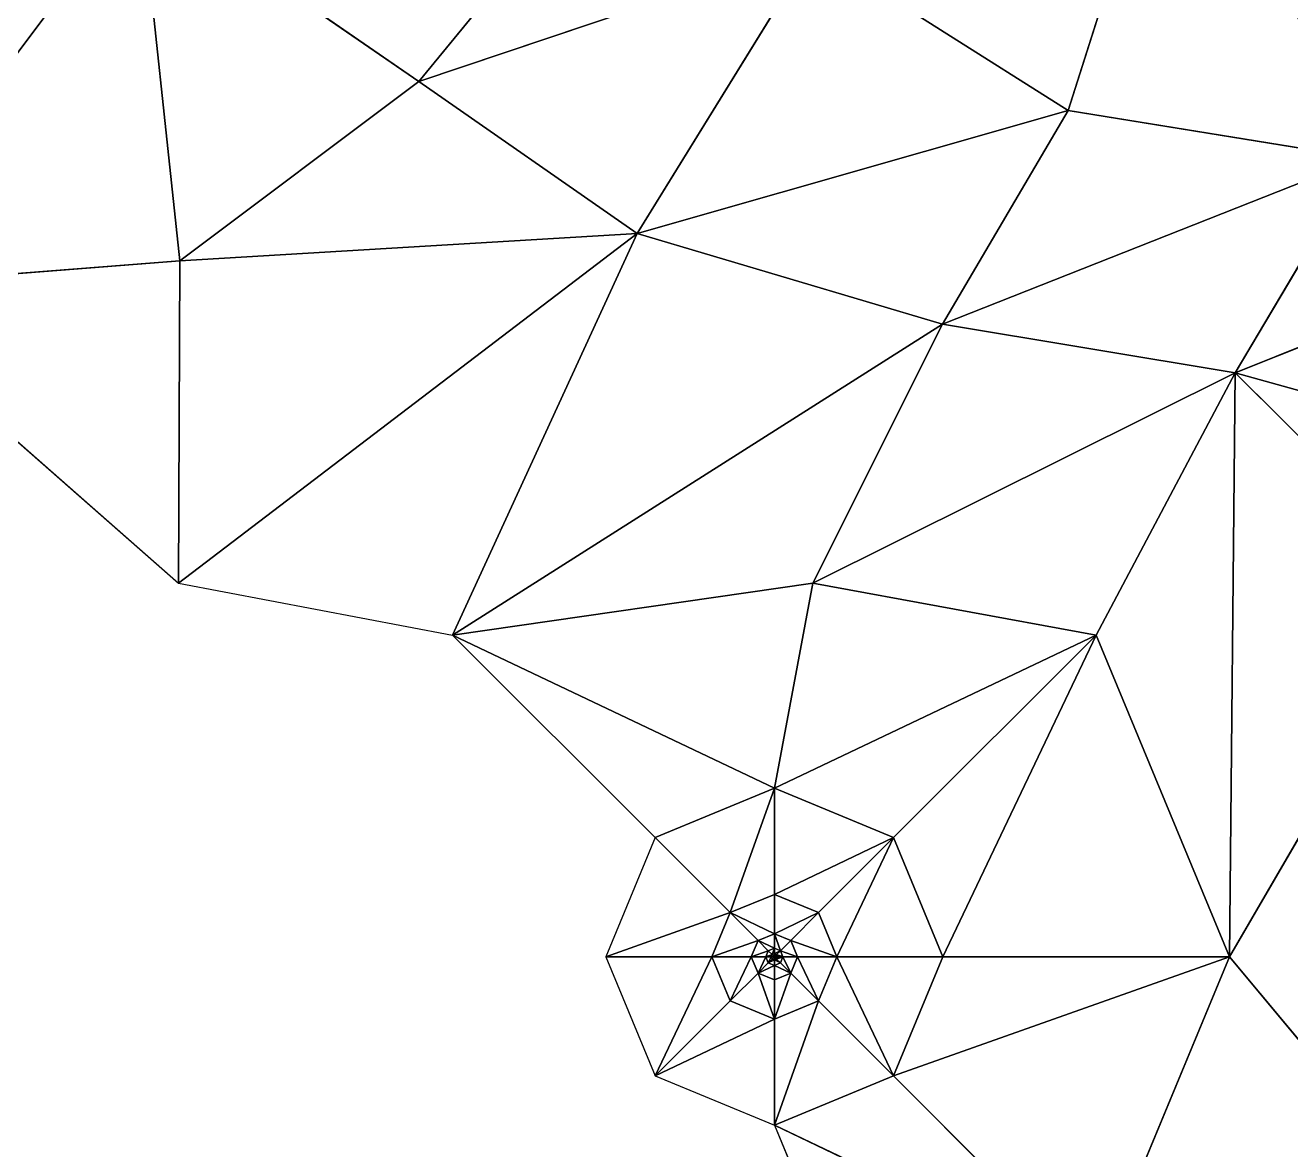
# Model space of a CAD drawing. Header units: metres. Extents: x 0 to 613718, y 0 to 269741.
# Drawn here: x 612122.8 to 612521.8, y 268194.7 to 268549.2 of the extents above; entities that cross this region are included whole.
import ezdxf

# ---------------------------------------------------------------- set-up
doc = ezdxf.new("R2010")
doc.units = ezdxf.units.M
doc.layers.get('0').update_dxf_attribs({"color": 13, "true_color": 0xff5454})

# ---------------------------------------------------------------- blocks, each defined once
blk = doc.blocks.new('Group1_1')
for p, q in [((612486.77, 268632.77, 248.14), (612451.65, 268522.38, 247.86)), ((612158.98, 268592.12, 247.66), (612064.85, 268466.61, 247.39)), ((612171.53, 268474.97, 247.49), (612158.98, 268592.12, 247.66)), ((612158.98, 268592.12, 247.66), (612246.84, 268531.45, 247.66)), ((612246.84, 268531.45, 247.66), (612294.95, 268590.03, 247.8)), ((612371.08, 268573.34, 247.86), (612246.84, 268531.45, 247.66)), ((612315.72, 268483.57, 247.63), (612371.08, 268573.34, 247.86)), ((612371.08, 268573.34, 247.86), (612451.65, 268522.38, 247.86)), ((612246.84, 268531.45, 247.66), (612171.53, 268474.97, 247.49)), ((612246.84, 268531.45, 247.66), (612315.72, 268483.57, 247.63)), ((612451.65, 268522.38, 247.86), (612315.72, 268483.57, 247.63)), ((612451.65, 268522.38, 247.86), (612412.04, 268454.93, 247.64)), ((612451.65, 268522.38, 247.86), (612544.47, 268507.33, 247.95)), ((612544.47, 268507.33, 247.95), (612412.04, 268454.93, 247.64)), ((612544.47, 268507.33, 247.95), (612504.33, 268439.6, 247.71)), ((612315.72, 268483.57, 247.63), (612171.08, 268373.34, 247.27)), ((612171.53, 268474.97, 247.49), (612315.72, 268483.57, 247.63)), ((612315.72, 268483.57, 247.63), (612257.54, 268356.96, 247.23)), ((612412.04, 268454.93, 247.64), (612315.72, 268483.57, 247.63)), ((612064.85, 268466.61, 247.39), (612171.53, 268474.97, 247.49)), ((612171.08, 268373.34, 247.27), (612171.53, 268474.97, 247.49)), ((612504.33, 268439.6, 247.71), (612581.26, 268470.55, 247.91)), ((612064.85, 268466.61, 247.39), (612171.08, 268373.34, 247.27)), ((612257.54, 268356.96, 247.23), (612412.04, 268454.93, 247.64)), ((612412.04, 268454.93, 247.64), (612371.08, 268373.34, 247.35)), ((612412.04, 268454.93, 247.64), (612504.33, 268439.6, 247.71)), ((612504.33, 268439.6, 247.71), (612371.08, 268373.34, 247.35)), ((612460.46, 268356.96, 247.4), (612504.33, 268439.6, 247.71)), ((612504.33, 268439.6, 247.71), (612502.49, 268255.5, 247.16)), ((612571.08, 268373.34, 247.61), (612504.33, 268439.6, 247.71)), ((612611, 268410, 247.78), (612504.33, 268439.6, 247.71)), ((612171.08, 268373.34, 247.27), (612257.54, 268356.96, 247.23)), ((612257.54, 268356.96, 247.23), (612371.08, 268373.34, 247.35)), ((612371.08, 268373.34, 247.35), (612359, 268308.64, 247.05)), ((612460.46, 268356.96, 247.4), (612371.08, 268373.34, 247.35)), ((612571.08, 268373.34, 247.61), (612502.49, 268255.5, 247.16)), ((612257.54, 268356.96, 247.23), (612321.42, 268293.08, 246.97)), ((612359, 268308.64, 247.05), (612257.54, 268356.96, 247.23)), ((612359, 268308.64, 247.05), (612460.46, 268356.96, 247.4)), ((612460.46, 268356.96, 247.4), (612396.58, 268293.08, 247.04)), ((612412.14, 268255.5, 246.94), (612460.46, 268356.96, 247.4)), ((612502.49, 268255.5, 247.16), (612460.46, 268356.96, 247.4)), ((612321.42, 268293.08, 246.97), (612359, 268308.64, 247.05)), ((612345.08, 268269.42, 246.76), (612359, 268308.64, 247.05)), ((612359, 268308.64, 247.05), (612396.58, 268293.08, 247.04)), ((612359, 268308.64, 247.05), (612359, 268275.18, 246.79)), ((612321.42, 268293.08, 246.97), (612305.86, 268255.5, 246.85)), ((612321.42, 268293.08, 246.97), (612345.08, 268269.42, 246.76)), ((612359, 268275.18, 246.79), (612396.58, 268293.08, 247.04)), ((612372.92, 268269.42, 246.78), (612396.58, 268293.08, 247.04)), ((612378.68, 268255.5, 246.75), (612396.58, 268293.08, 247.04)), ((612396.58, 268293.08, 247.04), (612412.14, 268255.5, 246.94)), ((612359, 268275.18, 246.79), (612345.08, 268269.42, 246.76)), ((612372.92, 268269.42, 246.78), (612359, 268275.18, 246.79)), ((612359, 268275.18, 246.79), (612359, 268262.79, 246.57)), ((612345.08, 268269.42, 246.76), (612305.86, 268255.5, 246.85)), ((612339.32, 268255.5, 246.72), (612345.08, 268269.42, 246.76)), ((612345.08, 268269.42, 246.76), (612359, 268262.79, 246.57)), ((612353.84, 268260.66, 246.56), (612345.08, 268269.42, 246.76)), ((612359, 268262.79, 246.57), (612372.92, 268269.42, 246.78)), ((612372.92, 268269.42, 246.78), (612364.16, 268260.66, 246.57)), ((612378.68, 268255.5, 246.75), (612372.92, 268269.42, 246.78)), ((612359, 268262.79, 246.57), (612353.84, 268260.66, 246.56)), ((612359, 268262.79, 246.57), (612359, 268258.2, 246.37)), ((612360.91, 268257.41, 246.37), (612359, 268262.79, 246.57)), ((612364.16, 268260.66, 246.57), (612359, 268262.79, 246.57)), ((612353.84, 268260.66, 246.56), (612339.32, 268255.5, 246.72)), ((612351.71, 268255.5, 246.54), (612353.84, 268260.66, 246.56)), ((612353.84, 268260.66, 246.56), (612359, 268258.2, 246.37)), ((612353.84, 268260.66, 246.56), (612357.09, 268257.41, 246.37)), ((612357.09, 268257.41, 246.37), (612359, 268258.2, 246.37)), ((612358.29, 268256.21, 246.37), (612359, 268258.2, 246.37)), ((612359, 268258.2, 246.37), (612360.91, 268257.41, 246.37)), ((612359, 268258.2, 246.37), (612359, 268256.5, 246.37)), ((612364.16, 268260.66, 246.57), (612360.91, 268257.41, 246.37)), ((612364.16, 268260.66, 246.57), (612378.68, 268255.5, 246.75)), ((612366.29, 268255.5, 246.56), (612364.16, 268260.66, 246.57)), ((612305.86, 268255.5, 246.85), (612339.32, 268255.5, 246.72)), ((612305.86, 268255.5, 246.85), (612321.42, 268217.92, 246.76)), ((612339.32, 268255.5, 246.72), (612321.42, 268217.92, 246.76)), ((612339.32, 268255.5, 246.72), (612351.71, 268255.5, 246.54)), ((612339.32, 268255.5, 246.72), (612345.08, 268241.58, 246.68)), ((612351.71, 268255.5, 246.54), (612345.08, 268241.58, 246.68)), ((612351.71, 268255.5, 246.54), (612357.09, 268257.41, 246.37)), ((612353.84, 268250.34, 246.54), (612351.71, 268255.5, 246.54)), ((612356.3, 268255.5, 246.37), (612351.71, 268255.5, 246.54)), ((612353.84, 268250.34, 246.54), (612356.3, 268255.5, 246.37)), ((612356.3, 268255.5, 246.37), (612357.09, 268257.41, 246.37)), ((612358.29, 268256.21, 246.37), (612356.3, 268255.5, 246.37)), ((612356.3, 268255.5, 246.37), (612358, 268255.5, 246.37)), ((612357.09, 268253.59, 246.37), (612356.3, 268255.5, 246.37)), ((612357.09, 268257.41, 246.37), (612358.29, 268256.21, 246.37)), ((612358, 268255.5, 246.37), (612357.09, 268253.59, 246.37)), ((612358.29, 268254.79, 246.37), (612357.09, 268253.59, 246.37)), ((612359, 268254.5, 246.37), (612357.09, 268253.59, 246.37)), ((612358.29, 268256.21, 246.37), (612358, 268255.5, 246.37)), ((612359, 268255.5, 246.37), (612358, 268255.5, 246.37)), ((612358, 268255.5, 246.37), (612358.29, 268254.79, 246.37)), ((612359, 268256.5, 246.37), (612358.29, 268256.21, 246.37)), ((612359, 268255.5, 246.37), (612358.29, 268256.21, 246.37)), ((612358.29, 268254.79, 246.37), (612359, 268255.5, 246.37)), ((612359, 268254.5, 246.37), (612358.29, 268254.79, 246.37)), ((612359, 268256.5, 246.37), (612360.91, 268257.41, 246.37)), ((612359, 268255.5, 246.37), (612359, 268256.5, 246.37)), ((612359.71, 268256.21, 246.37), (612359, 268256.5, 246.37)), ((612359.71, 268256.21, 246.37), (612359, 268255.5, 246.37)), ((612359, 268255.5, 246.37), (612359, 268254.5, 246.37)), ((612359.71, 268254.79, 246.37), (612359, 268255.5, 246.37)), ((612360, 268255.5, 246.37), (612359, 268255.5, 246.37)), ((612359, 268254.5, 246.37), (612359.71, 268254.79, 246.37)), ((612359, 268252.8, 246.37), (612359, 268254.5, 246.37)), ((612360.91, 268253.59, 246.37), (612359, 268254.5, 246.37)), ((612359.71, 268256.21, 246.37), (612360.91, 268257.41, 246.37)), ((612360, 268255.5, 246.37), (612359.71, 268256.21, 246.37)), ((612361.7, 268255.5, 246.37), (612359.71, 268256.21, 246.37)), ((612359.71, 268254.79, 246.37), (612360, 268255.5, 246.37)), ((612361.7, 268255.5, 246.37), (612359.71, 268254.79, 246.37)), ((612359.71, 268254.79, 246.37), (612360.91, 268253.59, 246.37)), ((612360, 268255.5, 246.37), (612361.7, 268255.5, 246.37)), ((612360.91, 268257.41, 246.37), (612366.29, 268255.5, 246.56)), ((612360.91, 268257.41, 246.37), (612361.7, 268255.5, 246.37)), ((612360.91, 268253.59, 246.37), (612361.7, 268255.5, 246.37)), ((612364.16, 268250.34, 246.54), (612361.7, 268255.5, 246.37)), ((612361.7, 268255.5, 246.37), (612366.29, 268255.5, 246.56)), ((612366.29, 268255.5, 246.56), (612364.16, 268250.34, 246.54)), ((612372.92, 268241.58, 246.7), (612366.29, 268255.5, 246.56)), ((612366.29, 268255.5, 246.56), (612378.68, 268255.5, 246.75)), ((612378.68, 268255.5, 246.75), (612372.92, 268241.58, 246.7)), ((612412.14, 268255.5, 246.94), (612378.68, 268255.5, 246.75)), ((612378.68, 268255.5, 246.75), (612396.58, 268217.92, 246.82)), ((612502.49, 268255.5, 247.16), (612396.58, 268217.92, 246.82)), ((612396.58, 268217.92, 246.82), (612412.14, 268255.5, 246.94)), ((612412.14, 268255.5, 246.94), (612502.49, 268255.5, 247.16)), ((612460.46, 268154.04, 246.83), (612502.49, 268255.5, 247.16)), ((612502.49, 268255.5, 247.16), (612571.08, 268173.34, 247)), ((612345.08, 268241.58, 246.68), (612353.84, 268250.34, 246.54)), ((612353.84, 268250.34, 246.54), (612357.09, 268253.59, 246.37)), ((612359, 268252.8, 246.37), (612353.84, 268250.34, 246.54)), ((612359, 268235.82, 246.67), (612353.84, 268250.34, 246.54)), ((612353.84, 268250.34, 246.54), (612359, 268248.21, 246.53)), ((612357.09, 268253.59, 246.37), (612359, 268252.8, 246.37)), ((612359, 268252.8, 246.37), (612360.91, 268253.59, 246.37)), ((612359, 268252.8, 246.37), (612364.16, 268250.34, 246.54)), ((612359, 268248.21, 246.53), (612359, 268252.8, 246.37)), ((612364.16, 268250.34, 246.54), (612359, 268235.82, 246.67)), ((612359, 268248.21, 246.53), (612364.16, 268250.34, 246.54)), ((612360.91, 268253.59, 246.37), (612364.16, 268250.34, 246.54)), ((612364.16, 268250.34, 246.54), (612372.92, 268241.58, 246.7)), ((612359, 268248.21, 246.53), (612359, 268235.82, 246.67)), ((612345.08, 268241.58, 246.68), (612321.42, 268217.92, 246.76)), ((612345.08, 268241.58, 246.68), (612359, 268235.82, 246.67)), ((612359, 268235.82, 246.67), (612372.92, 268241.58, 246.7)), ((612359, 268202.36, 246.74), (612372.92, 268241.58, 246.7)), ((612372.92, 268241.58, 246.7), (612396.58, 268217.92, 246.82)), ((612321.42, 268217.92, 246.76), (612359, 268235.82, 246.67)), ((612359, 268235.82, 246.67), (612359, 268202.36, 246.74)), ((612321.42, 268217.92, 246.76), (612359, 268202.36, 246.74)), ((612396.58, 268217.92, 246.82), (612359, 268202.36, 246.74)), ((612396.58, 268217.92, 246.82), (612460.46, 268154.04, 246.83)), ((612359, 268202.36, 246.74), (612460.46, 268154.04, 246.83)), ((612359, 268202.36, 246.74), (612371.08, 268173.34, 246.74))]:
    blk.add_line(p, q)
mesh = blk.add_polyface()
corners = [(612486.77, 268632.77, 248.14), (612371.08, 268573.34, 247.86), (612451.65, 268522.38, 247.86)]
mesh.append_faces([[corners[k] for k in face] for face in [(0, 1, 2)]])
mesh = blk.add_polyface()
corners = [(612544.47, 268507.33, 247.95), (612486.77, 268632.77, 248.14), (612451.65, 268522.38, 247.86)]
mesh.append_faces([[corners[k] for k in face] for face in [(0, 1, 2)]])
mesh = blk.add_polyface()
corners = [(612571.08, 268573.34, 248.17), (612486.77, 268632.77, 248.14), (612544.47, 268507.33, 247.95)]
mesh.append_faces([[corners[k] for k in face] for face in [(0, 1, 2)]])
mesh = blk.add_polyface()
corners = [(612158.98, 268592.12, 247.66), (612048.11, 268552.37, 247.47), (612064.85, 268466.61, 247.39)]
mesh.append_faces([[corners[k] for k in face] for face in [(0, 1, 2)]])
mesh = blk.add_polyface()
corners = [(612171.53, 268474.97, 247.49), (612158.98, 268592.12, 247.66), (612064.85, 268466.61, 247.39)]
mesh.append_faces([[corners[k] for k in face] for face in [(0, 1, 2)]])
mesh = blk.add_polyface()
corners = [(612294.95, 268590.03, 247.8), (612158.98, 268592.12, 247.66), (612246.84, 268531.45, 247.66)]
mesh.append_faces([[corners[k] for k in face] for face in [(0, 1, 2)]])
mesh = blk.add_polyface()
corners = [(612246.84, 268531.45, 247.66), (612158.98, 268592.12, 247.66), (612171.53, 268474.97, 247.49)]
mesh.append_faces([[corners[k] for k in face] for face in [(0, 1, 2)]])
mesh = blk.add_polyface()
corners = [(612371.08, 268573.34, 247.86), (612294.95, 268590.03, 247.8), (612246.84, 268531.45, 247.66)]
mesh.append_faces([[corners[k] for k in face] for face in [(0, 1, 2)]])
mesh = blk.add_polyface()
corners = [(612371.08, 268573.34, 247.86), (612246.84, 268531.45, 247.66), (612315.72, 268483.57, 247.63)]
mesh.append_faces([[corners[k] for k in face] for face in [(0, 1, 2)]])
mesh = blk.add_polyface()
corners = [(612451.65, 268522.38, 247.86), (612371.08, 268573.34, 247.86), (612315.72, 268483.57, 247.63)]
mesh.append_faces([[corners[k] for k in face] for face in [(0, 1, 2)]])
mesh = blk.add_polyface()
corners = [(612315.72, 268483.57, 247.63), (612246.84, 268531.45, 247.66), (612171.53, 268474.97, 247.49)]
mesh.append_faces([[corners[k] for k in face] for face in [(0, 1, 2)]])
mesh = blk.add_polyface()
corners = [(612451.65, 268522.38, 247.86), (612315.72, 268483.57, 247.63), (612412.04, 268454.93, 247.64)]
mesh.append_faces([[corners[k] for k in face] for face in [(0, 1, 2)]])
mesh = blk.add_polyface()
corners = [(612544.47, 268507.33, 247.95), (612451.65, 268522.38, 247.86), (612412.04, 268454.93, 247.64)]
mesh.append_faces([[corners[k] for k in face] for face in [(0, 1, 2)]])
mesh = blk.add_polyface()
corners = [(612544.47, 268507.33, 247.95), (612412.04, 268454.93, 247.64), (612504.33, 268439.6, 247.71)]
mesh.append_faces([[corners[k] for k in face] for face in [(0, 1, 2)]])
mesh = blk.add_polyface()
corners = [(612581.26, 268470.55, 247.91), (612544.47, 268507.33, 247.95), (612504.33, 268439.6, 247.71)]
mesh.append_faces([[corners[k] for k in face] for face in [(0, 1, 2)]])
mesh = blk.add_polyface()
corners = [(612315.72, 268483.57, 247.63), (612171.08, 268373.34, 247.27), (612257.54, 268356.96, 247.23)]
mesh.append_faces([[corners[k] for k in face] for face in [(0, 1, 2)]])
mesh = blk.add_polyface()
corners = [(612315.72, 268483.57, 247.63), (612171.53, 268474.97, 247.49), (612171.08, 268373.34, 247.27)]
mesh.append_faces([[corners[k] for k in face] for face in [(0, 1, 2)]])
mesh = blk.add_polyface()
corners = [(612412.04, 268454.93, 247.64), (612315.72, 268483.57, 247.63), (612257.54, 268356.96, 247.23)]
mesh.append_faces([[corners[k] for k in face] for face in [(0, 1, 2)]])
mesh = blk.add_polyface()
corners = [(612171.53, 268474.97, 247.49), (612064.85, 268466.61, 247.39), (612171.08, 268373.34, 247.27)]
mesh.append_faces([[corners[k] for k in face] for face in [(0, 1, 2)]])
mesh = blk.add_polyface()
corners = [(612611, 268410, 247.78), (612581.26, 268470.55, 247.91), (612504.33, 268439.6, 247.71)]
mesh.append_faces([[corners[k] for k in face] for face in [(0, 1, 2)]])
mesh = blk.add_polyface()
corners = [(612412.04, 268454.93, 247.64), (612257.54, 268356.96, 247.23), (612371.08, 268373.34, 247.35)]
mesh.append_faces([[corners[k] for k in face] for face in [(0, 1, 2)]])
mesh = blk.add_polyface()
corners = [(612504.33, 268439.6, 247.71), (612412.04, 268454.93, 247.64), (612371.08, 268373.34, 247.35)]
mesh.append_faces([[corners[k] for k in face] for face in [(0, 1, 2)]])
mesh = blk.add_polyface()
corners = [(612504.33, 268439.6, 247.71), (612371.08, 268373.34, 247.35), (612460.46, 268356.96, 247.4)]
mesh.append_faces([[corners[k] for k in face] for face in [(0, 1, 2)]])
mesh = blk.add_polyface()
corners = [(612504.33, 268439.6, 247.71), (612460.46, 268356.96, 247.4), (612502.49, 268255.5, 247.16)]
mesh.append_faces([[corners[k] for k in face] for face in [(0, 1, 2)]])
mesh = blk.add_polyface()
corners = [(612571.08, 268373.34, 247.61), (612504.33, 268439.6, 247.71), (612502.49, 268255.5, 247.16)]
mesh.append_faces([[corners[k] for k in face] for face in [(0, 1, 2)]])
mesh = blk.add_polyface()
corners = [(612611, 268410, 247.78), (612504.33, 268439.6, 247.71), (612571.08, 268373.34, 247.61)]
mesh.append_faces([[corners[k] for k in face] for face in [(0, 1, 2)]])
mesh = blk.add_polyface()
corners = [(612371.08, 268373.34, 247.35), (612257.54, 268356.96, 247.23), (612359, 268308.64, 247.05)]
mesh.append_faces([[corners[k] for k in face] for face in [(0, 1, 2)]])
mesh = blk.add_polyface()
corners = [(612460.46, 268356.96, 247.4), (612371.08, 268373.34, 247.35), (612359, 268308.64, 247.05)]
mesh.append_faces([[corners[k] for k in face] for face in [(0, 1, 2)]])
mesh = blk.add_polyface()
corners = [(612571.08, 268373.34, 247.61), (612502.49, 268255.5, 247.16), (612571.08, 268173.34, 247)]
mesh.append_faces([[corners[k] for k in face] for face in [(0, 1, 2)]])
mesh = blk.add_polyface()
corners = [(612359, 268308.64, 247.05), (612257.54, 268356.96, 247.23), (612321.42, 268293.08, 246.97)]
mesh.append_faces([[corners[k] for k in face] for face in [(0, 1, 2)]])
mesh = blk.add_polyface()
corners = [(612460.46, 268356.96, 247.4), (612359, 268308.64, 247.05), (612396.58, 268293.08, 247.04)]
mesh.append_faces([[corners[k] for k in face] for face in [(0, 1, 2)]])
mesh = blk.add_polyface()
corners = [(612460.46, 268356.96, 247.4), (612396.58, 268293.08, 247.04), (612412.14, 268255.5, 246.94)]
mesh.append_faces([[corners[k] for k in face] for face in [(0, 1, 2)]])
mesh = blk.add_polyface()
corners = [(612502.49, 268255.5, 247.16), (612460.46, 268356.96, 247.4), (612412.14, 268255.5, 246.94)]
mesh.append_faces([[corners[k] for k in face] for face in [(0, 1, 2)]])
mesh = blk.add_polyface()
corners = [(612359, 268308.64, 247.05), (612321.42, 268293.08, 246.97), (612345.08, 268269.42, 246.76)]
mesh.append_faces([[corners[k] for k in face] for face in [(0, 1, 2)]])
mesh = blk.add_polyface()
corners = [(612359, 268308.64, 247.05), (612345.08, 268269.42, 246.76), (612359, 268275.18, 246.79)]
mesh.append_faces([[corners[k] for k in face] for face in [(0, 1, 2)]])
mesh = blk.add_polyface()
corners = [(612396.58, 268293.08, 247.04), (612359, 268308.64, 247.05), (612359, 268275.18, 246.79)]
mesh.append_faces([[corners[k] for k in face] for face in [(0, 1, 2)]])
mesh = blk.add_polyface()
corners = [(612345.08, 268269.42, 246.76), (612321.42, 268293.08, 246.97), (612305.86, 268255.5, 246.85)]
mesh.append_faces([[corners[k] for k in face] for face in [(0, 1, 2)]])
mesh = blk.add_polyface()
corners = [(612396.58, 268293.08, 247.04), (612359, 268275.18, 246.79), (612372.92, 268269.42, 246.78)]
mesh.append_faces([[corners[k] for k in face] for face in [(0, 1, 2)]])
mesh = blk.add_polyface()
corners = [(612396.58, 268293.08, 247.04), (612372.92, 268269.42, 246.78), (612378.68, 268255.5, 246.75)]
mesh.append_faces([[corners[k] for k in face] for face in [(0, 1, 2)]])
mesh = blk.add_polyface()
corners = [(612412.14, 268255.5, 246.94), (612396.58, 268293.08, 247.04), (612378.68, 268255.5, 246.75)]
mesh.append_faces([[corners[k] for k in face] for face in [(0, 1, 2)]])
mesh = blk.add_polyface()
corners = [(612359, 268275.18, 246.79), (612345.08, 268269.42, 246.76), (612359, 268262.79, 246.57)]
mesh.append_faces([[corners[k] for k in face] for face in [(0, 1, 2)]])
mesh = blk.add_polyface()
corners = [(612372.92, 268269.42, 246.78), (612359, 268275.18, 246.79), (612359, 268262.79, 246.57)]
mesh.append_faces([[corners[k] for k in face] for face in [(0, 1, 2)]])
mesh = blk.add_polyface()
corners = [(612345.08, 268269.42, 246.76), (612305.86, 268255.5, 246.85), (612339.32, 268255.5, 246.72)]
mesh.append_faces([[corners[k] for k in face] for face in [(0, 1, 2)]])
mesh = blk.add_polyface()
corners = [(612353.84, 268260.66, 246.56), (612345.08, 268269.42, 246.76), (612339.32, 268255.5, 246.72)]
mesh.append_faces([[corners[k] for k in face] for face in [(0, 1, 2)]])
mesh = blk.add_polyface()
corners = [(612359, 268262.79, 246.57), (612345.08, 268269.42, 246.76), (612353.84, 268260.66, 246.56)]
mesh.append_faces([[corners[k] for k in face] for face in [(0, 1, 2)]])
mesh = blk.add_polyface()
corners = [(612372.92, 268269.42, 246.78), (612359, 268262.79, 246.57), (612364.16, 268260.66, 246.57)]
mesh.append_faces([[corners[k] for k in face] for face in [(0, 1, 2)]])
mesh = blk.add_polyface()
corners = [(612378.68, 268255.5, 246.75), (612372.92, 268269.42, 246.78), (612364.16, 268260.66, 246.57)]
mesh.append_faces([[corners[k] for k in face] for face in [(0, 1, 2)]])
mesh = blk.add_polyface()
corners = [(612359, 268262.79, 246.57), (612353.84, 268260.66, 246.56), (612359, 268258.2, 246.37)]
mesh.append_faces([[corners[k] for k in face] for face in [(0, 1, 2)]])
mesh = blk.add_polyface()
corners = [(612360.91, 268257.41, 246.37), (612359, 268262.79, 246.57), (612359, 268258.2, 246.37)]
mesh.append_faces([[corners[k] for k in face] for face in [(0, 1, 2)]])
mesh = blk.add_polyface()
corners = [(612364.16, 268260.66, 246.57), (612359, 268262.79, 246.57), (612360.91, 268257.41, 246.37)]
mesh.append_faces([[corners[k] for k in face] for face in [(0, 1, 2)]])
mesh = blk.add_polyface()
corners = [(612353.84, 268260.66, 246.56), (612339.32, 268255.5, 246.72), (612351.71, 268255.5, 246.54)]
mesh.append_faces([[corners[k] for k in face] for face in [(0, 1, 2)]])
mesh = blk.add_polyface()
corners = [(612357.09, 268257.41, 246.37), (612353.84, 268260.66, 246.56), (612351.71, 268255.5, 246.54)]
mesh.append_faces([[corners[k] for k in face] for face in [(0, 1, 2)]])
mesh = blk.add_polyface()
corners = [(612359, 268258.2, 246.37), (612353.84, 268260.66, 246.56), (612357.09, 268257.41, 246.37)]
mesh.append_faces([[corners[k] for k in face] for face in [(0, 1, 2)]])
mesh = blk.add_polyface()
corners = [(612359, 268258.2, 246.37), (612357.09, 268257.41, 246.37), (612358.29, 268256.21, 246.37)]
mesh.append_faces([[corners[k] for k in face] for face in [(0, 1, 2)]])
mesh = blk.add_polyface()
corners = [(612359, 268258.2, 246.37), (612358.29, 268256.21, 246.37), (612359, 268256.5, 246.37)]
mesh.append_faces([[corners[k] for k in face] for face in [(0, 1, 2)]])
mesh = blk.add_polyface()
corners = [(612360.91, 268257.41, 246.37), (612359, 268258.2, 246.37), (612359, 268256.5, 246.37)]
mesh.append_faces([[corners[k] for k in face] for face in [(0, 1, 2)]])
mesh = blk.add_polyface()
corners = [(612366.29, 268255.5, 246.56), (612364.16, 268260.66, 246.57), (612360.91, 268257.41, 246.37)]
mesh.append_faces([[corners[k] for k in face] for face in [(0, 1, 2)]])
mesh = blk.add_polyface()
corners = [(612378.68, 268255.5, 246.75), (612364.16, 268260.66, 246.57), (612366.29, 268255.5, 246.56)]
mesh.append_faces([[corners[k] for k in face] for face in [(0, 1, 2)]])
mesh = blk.add_polyface()
corners = [(612339.32, 268255.5, 246.72), (612305.86, 268255.5, 246.85), (612321.42, 268217.92, 246.76)]
mesh.append_faces([[corners[k] for k in face] for face in [(0, 1, 2)]])
mesh = blk.add_polyface()
corners = [(612345.08, 268241.58, 246.68), (612339.32, 268255.5, 246.72), (612321.42, 268217.92, 246.76)]
mesh.append_faces([[corners[k] for k in face] for face in [(0, 1, 2)]])
mesh = blk.add_polyface()
corners = [(612351.71, 268255.5, 246.54), (612339.32, 268255.5, 246.72), (612345.08, 268241.58, 246.68)]
mesh.append_faces([[corners[k] for k in face] for face in [(0, 1, 2)]])
mesh = blk.add_polyface()
corners = [(612353.84, 268250.34, 246.54), (612351.71, 268255.5, 246.54), (612345.08, 268241.58, 246.68)]
mesh.append_faces([[corners[k] for k in face] for face in [(0, 1, 2)]])
mesh = blk.add_polyface()
corners = [(612357.09, 268257.41, 246.37), (612351.71, 268255.5, 246.54), (612356.3, 268255.5, 246.37)]
mesh.append_faces([[corners[k] for k in face] for face in [(0, 1, 2)]])
mesh = blk.add_polyface()
corners = [(612356.3, 268255.5, 246.37), (612351.71, 268255.5, 246.54), (612353.84, 268250.34, 246.54)]
mesh.append_faces([[corners[k] for k in face] for face in [(0, 1, 2)]])
mesh = blk.add_polyface()
corners = [(612357.09, 268253.59, 246.37), (612356.3, 268255.5, 246.37), (612353.84, 268250.34, 246.54)]
mesh.append_faces([[corners[k] for k in face] for face in [(0, 1, 2)]])
mesh = blk.add_polyface()
corners = [(612358.29, 268256.21, 246.37), (612357.09, 268257.41, 246.37), (612356.3, 268255.5, 246.37)]
mesh.append_faces([[corners[k] for k in face] for face in [(0, 1, 2)]])
mesh = blk.add_polyface()
corners = [(612358.29, 268256.21, 246.37), (612356.3, 268255.5, 246.37), (612358, 268255.5, 246.37)]
mesh.append_faces([[corners[k] for k in face] for face in [(0, 1, 2)]])
mesh = blk.add_polyface()
corners = [(612358, 268255.5, 246.37), (612356.3, 268255.5, 246.37), (612357.09, 268253.59, 246.37)]
mesh.append_faces([[corners[k] for k in face] for face in [(0, 1, 2)]])
mesh = blk.add_polyface()
corners = [(612358.29, 268254.79, 246.37), (612358, 268255.5, 246.37), (612357.09, 268253.59, 246.37)]
mesh.append_faces([[corners[k] for k in face] for face in [(0, 1, 2)]])
mesh = blk.add_polyface()
corners = [(612359, 268254.5, 246.37), (612358.29, 268254.79, 246.37), (612357.09, 268253.59, 246.37)]
mesh.append_faces([[corners[k] for k in face] for face in [(0, 1, 2)]])
mesh = blk.add_polyface()
corners = [(612359, 268254.5, 246.37), (612357.09, 268253.59, 246.37), (612359, 268252.8, 246.37)]
mesh.append_faces([[corners[k] for k in face] for face in [(0, 1, 2)]])
mesh = blk.add_polyface()
corners = [(612359, 268255.5, 246.37), (612358.29, 268256.21, 246.37), (612358, 268255.5, 246.37)]
mesh.append_faces([[corners[k] for k in face] for face in [(0, 1, 2)]])
mesh = blk.add_polyface()
corners = [(612359, 268255.5, 246.37), (612358, 268255.5, 246.37), (612358.29, 268254.79, 246.37)]
mesh.append_faces([[corners[k] for k in face] for face in [(0, 1, 2)]])
mesh = blk.add_polyface()
corners = [(612359, 268256.5, 246.37), (612358.29, 268256.21, 246.37), (612359, 268255.5, 246.37)]
mesh.append_faces([[corners[k] for k in face] for face in [(0, 1, 2)]])
mesh = blk.add_polyface()
corners = [(612359, 268255.5, 246.37), (612358.29, 268254.79, 246.37), (612359, 268254.5, 246.37)]
mesh.append_faces([[corners[k] for k in face] for face in [(0, 1, 2)]])
mesh = blk.add_polyface()
corners = [(612360.91, 268257.41, 246.37), (612359, 268256.5, 246.37), (612359.71, 268256.21, 246.37)]
mesh.append_faces([[corners[k] for k in face] for face in [(0, 1, 2)]])
mesh = blk.add_polyface()
corners = [(612359.71, 268256.21, 246.37), (612359, 268256.5, 246.37), (612359, 268255.5, 246.37)]
mesh.append_faces([[corners[k] for k in face] for face in [(0, 1, 2)]])
mesh = blk.add_polyface()
corners = [(612360, 268255.5, 246.37), (612359.71, 268256.21, 246.37), (612359, 268255.5, 246.37)]
mesh.append_faces([[corners[k] for k in face] for face in [(0, 1, 2)]])
mesh = blk.add_polyface()
corners = [(612359.71, 268254.79, 246.37), (612359, 268255.5, 246.37), (612359, 268254.5, 246.37)]
mesh.append_faces([[corners[k] for k in face] for face in [(0, 1, 2)]])
mesh = blk.add_polyface()
corners = [(612360, 268255.5, 246.37), (612359, 268255.5, 246.37), (612359.71, 268254.79, 246.37)]
mesh.append_faces([[corners[k] for k in face] for face in [(0, 1, 2)]])
mesh = blk.add_polyface()
corners = [(612360.91, 268253.59, 246.37), (612359.71, 268254.79, 246.37), (612359, 268254.5, 246.37)]
mesh.append_faces([[corners[k] for k in face] for face in [(0, 1, 2)]])
mesh = blk.add_polyface()
corners = [(612360.91, 268253.59, 246.37), (612359, 268254.5, 246.37), (612359, 268252.8, 246.37)]
mesh.append_faces([[corners[k] for k in face] for face in [(0, 1, 2)]])
mesh = blk.add_polyface()
corners = [(612361.7, 268255.5, 246.37), (612360.91, 268257.41, 246.37), (612359.71, 268256.21, 246.37)]
mesh.append_faces([[corners[k] for k in face] for face in [(0, 1, 2)]])
mesh = blk.add_polyface()
corners = [(612361.7, 268255.5, 246.37), (612359.71, 268256.21, 246.37), (612360, 268255.5, 246.37)]
mesh.append_faces([[corners[k] for k in face] for face in [(0, 1, 2)]])
mesh = blk.add_polyface()
corners = [(612361.7, 268255.5, 246.37), (612359.71, 268254.79, 246.37), (612360.91, 268253.59, 246.37)]
mesh.append_faces([[corners[k] for k in face] for face in [(0, 1, 2)]])
mesh = blk.add_polyface()
corners = [(612361.7, 268255.5, 246.37), (612360, 268255.5, 246.37), (612359.71, 268254.79, 246.37)]
mesh.append_faces([[corners[k] for k in face] for face in [(0, 1, 2)]])
mesh = blk.add_polyface()
corners = [(612366.29, 268255.5, 246.56), (612360.91, 268257.41, 246.37), (612361.7, 268255.5, 246.37)]
mesh.append_faces([[corners[k] for k in face] for face in [(0, 1, 2)]])
mesh = blk.add_polyface()
corners = [(612364.16, 268250.34, 246.54), (612361.7, 268255.5, 246.37), (612360.91, 268253.59, 246.37)]
mesh.append_faces([[corners[k] for k in face] for face in [(0, 1, 2)]])
mesh = blk.add_polyface()
corners = [(612366.29, 268255.5, 246.56), (612361.7, 268255.5, 246.37), (612364.16, 268250.34, 246.54)]
mesh.append_faces([[corners[k] for k in face] for face in [(0, 1, 2)]])
mesh = blk.add_polyface()
corners = [(612372.92, 268241.58, 246.7), (612366.29, 268255.5, 246.56), (612364.16, 268250.34, 246.54)]
mesh.append_faces([[corners[k] for k in face] for face in [(0, 1, 2)]])
mesh = blk.add_polyface()
corners = [(612378.68, 268255.5, 246.75), (612366.29, 268255.5, 246.56), (612372.92, 268241.58, 246.7)]
mesh.append_faces([[corners[k] for k in face] for face in [(0, 1, 2)]])
mesh = blk.add_polyface()
corners = [(612396.58, 268217.92, 246.82), (612378.68, 268255.5, 246.75), (612372.92, 268241.58, 246.7)]
mesh.append_faces([[corners[k] for k in face] for face in [(0, 1, 2)]])
mesh = blk.add_polyface()
corners = [(612412.14, 268255.5, 246.94), (612378.68, 268255.5, 246.75), (612396.58, 268217.92, 246.82)]
mesh.append_faces([[corners[k] for k in face] for face in [(0, 1, 2)]])
mesh = blk.add_polyface()
corners = [(612502.49, 268255.5, 247.16), (612396.58, 268217.92, 246.82), (612460.46, 268154.04, 246.83)]
mesh.append_faces([[corners[k] for k in face] for face in [(0, 1, 2)]])
mesh = blk.add_polyface()
corners = [(612502.49, 268255.5, 247.16), (612412.14, 268255.5, 246.94), (612396.58, 268217.92, 246.82)]
mesh.append_faces([[corners[k] for k in face] for face in [(0, 1, 2)]])
mesh = blk.add_polyface()
corners = [(612571.08, 268173.34, 247), (612502.49, 268255.5, 247.16), (612460.46, 268154.04, 246.83)]
mesh.append_faces([[corners[k] for k in face] for face in [(0, 1, 2)]])
mesh = blk.add_polyface()
corners = [(612359, 268235.82, 246.67), (612353.84, 268250.34, 246.54), (612345.08, 268241.58, 246.68)]
mesh.append_faces([[corners[k] for k in face] for face in [(0, 1, 2)]])
mesh = blk.add_polyface()
corners = [(612359, 268252.8, 246.37), (612357.09, 268253.59, 246.37), (612353.84, 268250.34, 246.54)]
mesh.append_faces([[corners[k] for k in face] for face in [(0, 1, 2)]])
mesh = blk.add_polyface()
corners = [(612359, 268252.8, 246.37), (612353.84, 268250.34, 246.54), (612359, 268248.21, 246.53)]
mesh.append_faces([[corners[k] for k in face] for face in [(0, 1, 2)]])
mesh = blk.add_polyface()
corners = [(612359, 268248.21, 246.53), (612353.84, 268250.34, 246.54), (612359, 268235.82, 246.67)]
mesh.append_faces([[corners[k] for k in face] for face in [(0, 1, 2)]])
mesh = blk.add_polyface()
corners = [(612364.16, 268250.34, 246.54), (612360.91, 268253.59, 246.37), (612359, 268252.8, 246.37)]
mesh.append_faces([[corners[k] for k in face] for face in [(0, 1, 2)]])
mesh = blk.add_polyface()
corners = [(612364.16, 268250.34, 246.54), (612359, 268252.8, 246.37), (612359, 268248.21, 246.53)]
mesh.append_faces([[corners[k] for k in face] for face in [(0, 1, 2)]])
mesh = blk.add_polyface()
corners = [(612372.92, 268241.58, 246.7), (612364.16, 268250.34, 246.54), (612359, 268235.82, 246.67)]
mesh.append_faces([[corners[k] for k in face] for face in [(0, 1, 2)]])
mesh = blk.add_polyface()
corners = [(612364.16, 268250.34, 246.54), (612359, 268248.21, 246.53), (612359, 268235.82, 246.67)]
mesh.append_faces([[corners[k] for k in face] for face in [(0, 1, 2)]])
mesh = blk.add_polyface()
corners = [(612359, 268235.82, 246.67), (612345.08, 268241.58, 246.68), (612321.42, 268217.92, 246.76)]
mesh.append_faces([[corners[k] for k in face] for face in [(0, 1, 2)]])
mesh = blk.add_polyface()
corners = [(612372.92, 268241.58, 246.7), (612359, 268235.82, 246.67), (612359, 268202.36, 246.74)]
mesh.append_faces([[corners[k] for k in face] for face in [(0, 1, 2)]])
mesh = blk.add_polyface()
corners = [(612396.58, 268217.92, 246.82), (612372.92, 268241.58, 246.7), (612359, 268202.36, 246.74)]
mesh.append_faces([[corners[k] for k in face] for face in [(0, 1, 2)]])
mesh = blk.add_polyface()
corners = [(612359, 268235.82, 246.67), (612321.42, 268217.92, 246.76), (612359, 268202.36, 246.74)]
mesh.append_faces([[corners[k] for k in face] for face in [(0, 1, 2)]])
mesh = blk.add_polyface()
corners = [(612460.46, 268154.04, 246.83), (612396.58, 268217.92, 246.82), (612359, 268202.36, 246.74)]
mesh.append_faces([[corners[k] for k in face] for face in [(0, 1, 2)]])
mesh = blk.add_polyface()
corners = [(612460.46, 268154.04, 246.83), (612359, 268202.36, 246.74), (612371.08, 268173.34, 246.74)]
mesh.append_faces([[corners[k] for k in face] for face in [(0, 1, 2)]])

msp = doc.modelspace()

# ---------------------------------------------------------------- block references
msp.add_blockref('Group1_1', (0, 0))

doc.saveas('drawing.dxf')
